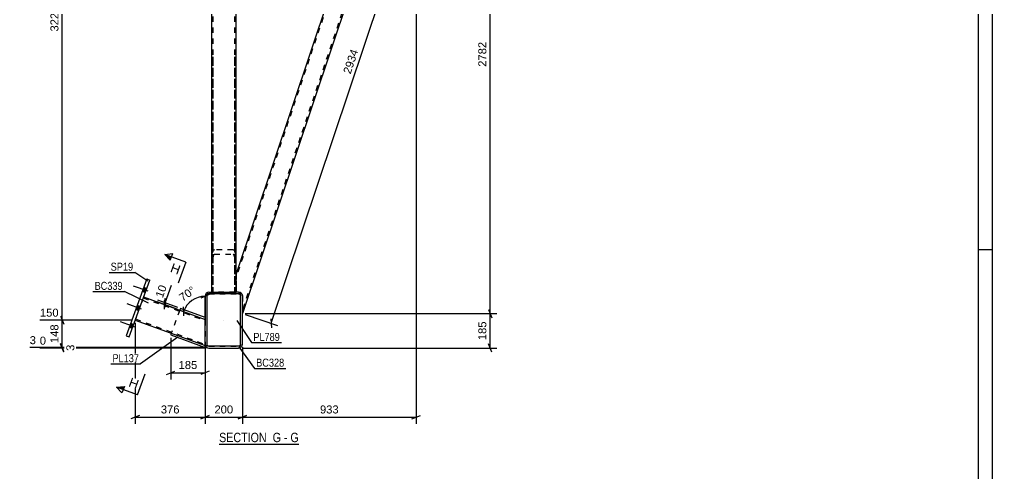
# Model space of a CAD drawing. Header units: millimetres. Extents: x -184 to 657, y -238 to 356.
# Drawn here: x 308.8 to 657.1, y -20.2 to 142.2 of the extents above; entities that cross this region are included whole.
import ezdxf

# ---------------------------------------------------------------- set-up
doc = ezdxf.new("R2010")
doc.units = ezdxf.units.MM
doc.linetypes.add('DXK_LINE_DOT2', pattern=[3.9198, 1.9599, -1.9599])
doc.linetypes.add('DXK_LINE_DOT3', pattern=[5.9187, 2.979, -0.9799, 0.9799, -0.9799])
doc.styles.add('Arial', font='ARIAL.TTF', dxfattribs={"height": 0.2})
doc.styles.add('Arial Narrow', font='ARIALN.TTF', dxfattribs={"height": 0.2})

# ---------------------------------------------------------------- blocks, each defined once
blk = doc.blocks.new('Unknown-284935071-1134')
at = {"color": 5, "linetype": 'Continuous'}
for p, q in [((657.12, -238.18), (657.12, 355.82)), ((652.12, -233.18), (652.12, 350.82)), ((657.12, 59.82), (652.12, 59.82))]:
    blk.add_line(p, q, dxfattribs=at)
blk = doc.blocks.new('Unknown-284935071-21 - 10778')
at = {"color": 6, "linetype": 'Continuous'}
blk.add_line((380.3, -9.67), (408.81, -9.67), dxfattribs=at)
at = {"color": 0, "linetype": 'Continuous'}
blk.add_wipeout([(398.41, -8.92), (398.41, -5.42), (380.3, -5.42), (380.3, -8.92)], dxfattribs=at)
at = {"color": 7, "linetype": 'Continuous', "style": 'Arial Narrow'}
blk.add_text('SECTION ', height=3.34, dxfattribs=at).set_placement((380.3, -8.92))
at = {"color": 0, "linetype": 'Continuous'}
blk.add_wipeout([(402.45, -8.92), (402.45, -5.42), (399.46, -5.42), (399.46, -8.92)], dxfattribs=at)
blk.add_wipeout([(404.77, -8.92), (404.77, -5.42), (403.5, -5.42), (403.5, -8.92)], dxfattribs=at)
at = {"color": 7, "linetype": 'Continuous', "style": 'Arial Narrow'}
blk.add_text('G', height=3.34, dxfattribs=at).set_placement((399.46, -8.92))
at = {"color": 0, "linetype": 'Continuous'}
blk.add_wipeout([(408.81, -8.92), (408.81, -5.42), (405.82, -5.42), (405.82, -8.92)], dxfattribs=at)
at = {"color": 7, "linetype": 'Continuous', "style": 'Arial Narrow'}
for s, p in [('G', (405.82, -8.92)), ('-', (403.5, -8.92))]:
    blk.add_text(s, height=3.34, dxfattribs=at).set_placement(p)
blk = doc.blocks.new('Part-284935071-10787 - 10778')
at = {"color": 7, "linetype": 'DXK_LINE_DOT2'}
for p, q in [((353.25, 43.02), (350.24, 34.75)), ((353.11, 42.64), (375.29, 34.57)), ((350.37, 35.13), (375.29, 26.05)), ((375.29, 34.99), (375.29, 34.74)), ((375.29, 34.93), (375.29, 34.99)), ((375.29, 34.74), (375.29, 34.93))]:
    blk.add_line(p, q, dxfattribs=at)
at = {"color": 2, "linetype": 'Continuous'}
for p, q in [((353.25, 43.02), (375.29, 34.99)), ((350.24, 34.75), (375.29, 25.63)), ((375.29, 25.63), (375.29, 34.74))]:
    blk.add_line(p, q, dxfattribs=at)
blk = doc.blocks.new('Part-284935071-10780 - 10778')
at = {"color": 2, "linetype": 'Continuous'}
for p, q in [((375.4, 43.9), (375.29, 43.39)), ((375.29, 43.39), (375.29, 34.74)), ((376.63, 44.73), (376.12, 44.63)), ((376.63, 44.73), (377.99, 44.73)), ((387.29, 44.73), (385.93, 44.73)), ((387.8, 44.63), (387.29, 44.73)), ((388.63, 43.39), (388.53, 43.9)), ((388.63, 26.06), (388.63, 43.39)), ((375.29, 26.06), (375.4, 25.55)), ((376.12, 24.83), (376.63, 24.73)), ((376.63, 24.73), (387.29, 24.73)), ((387.29, 24.73), (387.8, 24.83)), ((388.53, 25.55), (388.63, 26.06))]:
    blk.add_line(p, q, dxfattribs=at)
at = {"color": 7, "linetype": 'DXK_LINE_DOT2'}
for p, q in [((375.96, 43.39), (376.01, 43.65)), ((375.96, 26.06), (375.96, 43.39)), ((376.37, 44.01), (376.63, 44.06)), ((376.63, 44.06), (387.29, 44.06)), ((385.93, 44.73), (377.99, 44.73)), ((387.29, 44.06), (387.55, 44.01)), ((387.91, 43.65), (387.96, 43.39)), ((387.96, 26.06), (387.96, 43.39)), ((375.29, 34.74), (375.29, 26.06)), ((376.01, 25.81), (375.96, 26.06)), ((376.63, 25.39), (376.37, 25.44)), ((376.63, 25.39), (387.29, 25.39)), ((387.55, 25.44), (387.29, 25.39)), ((387.96, 26.06), (387.91, 25.81))]:
    blk.add_line(p, q, dxfattribs=at)
at = {"color": 7, "linetype": 'DXK_LINE_DOT3'}
blk.add_line((381.96, 34.73), (381.96, 34.73), dxfattribs=at)
at = {"color": 2, "linetype": 'Continuous'}
for centre, start, end in [((376.63, 43.39), 112.5, 157.5), ((387.29, 43.39), 22.5, 67.5), ((376.63, 26.06), 202.5, 247.5), ((387.29, 26.06), 292.5, 337.5)]:
    blk.add_arc(centre, 1.33, start, end, dxfattribs=at)
at = {"color": 7, "linetype": 'DXK_LINE_DOT2'}
for centre, start, end in [((376.63, 43.39), 112.5, 157.5), ((387.29, 43.39), 22.5, 67.5), ((376.63, 26.06), 202.5, 247.5), ((387.29, 26.06), 292.5, 337.5)]:
    blk.add_arc(centre, 0.667, start, end, dxfattribs=at)
blk = doc.blocks.new('Part-284935071-10783 - 10778')
at = {"color": 2, "linetype": 'Continuous'}
for p, q in [((377.56, 237.39), (377.56, 44.73)), ((377.99, 237.39), (385.93, 237.39)), ((386.36, 44.73), (386.36, 237.39)), ((377.99, 44.73), (385.93, 44.73))]:
    blk.add_line(p, q, dxfattribs=at)
at = {"color": 7, "linetype": 'DXK_LINE_DOT2'}
for p, q in [((377.56, 237.39), (377.99, 237.39)), ((378.09, 237.39), (378.09, 44.73)), ((386.36, 237.39), (385.7, 237.39)), ((385.79, 237.39), (385.83, 237.39)), ((385.83, 237.39), (385.83, 44.73)), ((377.99, 44.73), (377.56, 44.73)), ((377.87, 44.73), (377.99, 44.73)), ((385.79, 44.73), (385.83, 44.73)), ((385.93, 44.73), (386.36, 44.73))]:
    blk.add_line(p, q, dxfattribs=at)
blk = doc.blocks.new('Part-284935071-10798 - 10778')
at = {"color": 2, "linetype": 'Continuous'}
for p, q in [((354.44, 49.43), (347.03, 29.07)), ((348.04, 28.7), (355.45, 49.06)), ((354.44, 49.43), (355.45, 49.06)), ((347.03, 29.07), (348.04, 28.7))]:
    blk.add_line(p, q, dxfattribs=at)
blk = doc.blocks.new('Part-284935071-10802 - 10778')
at = {"color": 7, "linetype": 'DXK_LINE_DOT2'}
for p, q in [((377.56, 128.86), (377.56, 44.73)), ((378.09, 128.86), (378.09, 44.73)), ((385.83, 128.86), (385.83, 44.73)), ((386.36, 44.73), (386.36, 128.86)), ((378.63, 59.91), (378.22, 59.67)), ((385.29, 59.91), (378.63, 59.91)), ((385.67, 59.69), (385.29, 59.91)), ((385.7, 59.67), (385.67, 59.69)), ((377.64, 57.97), (377.56, 56.76)), ((378.09, 56.76), (378.14, 57.36)), ((378.42, 58.21), (378.63, 58.33)), ((378.63, 58.33), (385.29, 58.33)), ((385.29, 58.33), (385.5, 58.21)), ((385.79, 57.36), (385.83, 56.76)), ((386.36, 56.76), (386.28, 57.97)), ((377.56, 44.73), (386.36, 44.73))]:
    blk.add_line(p, q, dxfattribs=at)
for centre, radius, start, end in [((381.31, 57.67), 3.68, 147.1245, 175.4089), ((382.61, 57.67), 3.68, 4.5911, 32.8755), ((379.97, 57.22), 1.84, 147.1245, 175.4089), ((383.95, 57.22), 1.84, 4.5911, 32.8755)]:
    blk.add_arc(centre, radius, start, end, dxfattribs=at)
blk = doc.blocks.new('Part-284935071-10804 - 10778')
at = {"color": 2, "linetype": 'Continuous'}
for p, q in [((366.43, 38.92), (366.2, 38.3)), ((375.29, 35.7), (366.43, 38.92)), ((363.19, 30.03), (362.97, 29.4)), ((362.97, 29.4), (375.29, 24.91)), ((375.29, 24.91), (375.29, 25.63))]:
    blk.add_line(p, q, dxfattribs=at)
at = {"color": 7, "linetype": 'DXK_LINE_DOT2'}
for p, q in [((366.2, 38.3), (363.19, 30.03)), ((375.29, 25.63), (375.29, 35.7))]:
    blk.add_line(p, q, dxfattribs=at)
blk = doc.blocks.new('Part-284935071-10826 - 10778')
at = {"color": 2, "linetype": 'Continuous'}
for p, q in [((444.55, 224.78), (386.36, 51.24)), ((444.55, 224.78), (450.82, 222.5)), ((450.82, 222.5), (388.63, 37.03)), ((386.36, 48.72), (386.36, 44.73))]:
    blk.add_line(p, q, dxfattribs=at)
at = {"color": 7, "linetype": 'DXK_LINE_DOT2'}
for p, q in [((444.93, 224.65), (386.36, 49.98)), ((444.77, 224.7), (444.55, 224.78)), ((450.44, 222.64), (388.63, 38.29)), ((386.36, 51.24), (386.36, 48.72)), ((387.29, 44.73), (386.36, 44.73)), ((387.8, 44.63), (387.29, 44.73)), ((387.29, 44.73), (387.8, 44.63)), ((387.8, 44.63), (387.29, 44.73)), ((387.29, 44.73), (387.8, 44.63)), ((388.63, 43.39), (388.53, 43.9)), ((388.53, 43.9), (388.63, 43.39)), ((388.63, 43.39), (388.53, 43.9)), ((388.53, 43.9), (388.63, 43.39)), ((388.63, 43.39), (388.63, 37.03))]:
    blk.add_line(p, q, dxfattribs=at)
blk.add_arc((387.29, 43.39), 1.33, 22.5, 67.5, dxfattribs=at)
blk.add_arc((387.29, 43.39), 1.33, 22.5, 67.5, dxfattribs=at)
blk.add_arc((387.29, 43.39), 1.33, 22.5, 67.5, dxfattribs=at)
blk.add_arc((387.29, 43.39), 1.33, 22.5, 67.5, dxfattribs=at)
blk = doc.blocks.new('Part-284935071-10837 - 10778')
at = {"color": 2, "linetype": 'Continuous'}
for p, q in [((375.96, 25.39), (375.96, 44.06)), ((387.96, 44.06), (375.96, 44.06)), ((387.96, 25.39), (387.96, 44.06)), ((387.96, 25.39), (375.96, 25.39))]:
    blk.add_line(p, q, dxfattribs=at)
blk = doc.blocks.new('Bolt-284935071-10858 - 10778')
at = {"linetype": 'Continuous'}
for points in [[(353.83, 44.62), (354.33, 45.99), (353.33, 46.36), (352.83, 44.98)], [(353.83, 44.62), (354.33, 45.99), (353.33, 46.36), (352.83, 44.98)], [(353.83, 44.62), (354.33, 45.99), (353.33, 46.36), (352.83, 44.98)], [(351.49, 38.2), (351.99, 39.57), (350.99, 39.94), (350.49, 38.56)], [(351.49, 38.2), (351.99, 39.57), (350.99, 39.94), (350.49, 38.56)], [(349.15, 31.77), (349.65, 33.15), (348.65, 33.52), (348.15, 32.14)], [(349.15, 31.77), (349.65, 33.15), (348.65, 33.52), (348.15, 32.14)], [(349.15, 31.77), (349.65, 33.15), (348.65, 33.52), (348.15, 32.14)]]:
    blk.add_hatch(color=1, dxfattribs=at).paths.add_polyline_path(points)
at = {"color": 1, "linetype": 'Continuous'}
for p, q in [((354.89, 45.01), (349.69, 46.9)), ((354.89, 45.01), (349.69, 46.9)), ((354.89, 45.01), (349.69, 46.9)), ((354.33, 45.99), (353.33, 46.36)), ((354.33, 45.99), (353.33, 46.36)), ((354.33, 45.99), (353.33, 46.36)), ((353.83, 44.62), (352.83, 44.98)), ((353.83, 44.62), (352.83, 44.98)), ((353.83, 44.62), (352.83, 44.98)), ((352.56, 38.59), (347.36, 40.48)), ((352.56, 38.59), (347.36, 40.48)), ((351.49, 38.2), (350.49, 38.56)), ((351.49, 38.2), (350.49, 38.56)), ((351.99, 39.57), (350.99, 39.94)), ((351.99, 39.57), (350.99, 39.94)), ((350.22, 32.17), (345.02, 34.06)), ((350.22, 32.17), (345.02, 34.06)), ((350.22, 32.17), (345.02, 34.06)), ((349.15, 31.77), (348.15, 32.14)), ((349.15, 31.77), (348.15, 32.14)), ((349.15, 31.77), (348.15, 32.14)), ((349.65, 33.15), (348.65, 33.52)), ((349.65, 33.15), (348.65, 33.52)), ((349.65, 33.15), (348.65, 33.52))]:
    blk.add_line(p, q, dxfattribs=at)
blk = doc.blocks.new('StraightDimension-284935071-11420 - 10778')
at = {"color": 7, "linetype": 'Continuous'}
for p, q in [((477.88, 221), (476.68, 224)), ((451.82, 222.5), (479.68, 222.5)), ((477.28, 37.03), (477.28, 222.5)), ((476.68, 38.53), (477.88, 35.53)), ((389.63, 37.03), (479.68, 37.03))]:
    blk.add_line(p, q, dxfattribs=at)
at = {"color": 0}
blk.add_wipeout([(476.53, 134.81), (472.33, 134.81), (472.33, 124.72), (476.53, 124.72)], dxfattribs=at)
at = {"color": 3, "style": 'Arial'}
blk.add_text('2782', height=2.865, rotation=90.0002, dxfattribs=at).set_placement((475.93, 125.32))
blk = doc.blocks.new('StraightDimension-284935071-11395 - 10778')
at = {"color": 7, "linetype": 'Continuous'}
for p, q in [((365.49, 39.27), (358.3, 41.89)), ((360.8, 38.67), (360.7, 41.9)), ((360.92, 42.53), (361.02, 39.3)), ((365.27, 38.64), (358.07, 41.26)), ((360.75, 40.29), (360.97, 40.91))]:
    blk.add_line(p, q, dxfattribs=at)
at = {"color": 0}
blk.add_wipeout([(362.38, 46.97), (358.43, 48.4), (356.5, 43.1), (360.45, 41.66)], dxfattribs=at)
at = {"color": 7, "linetype": 'Continuous'}
blk.add_line((360.97, 40.91), (363.26, 47.2), dxfattribs=at)
blk.add_line((360.97, 40.91), (363.26, 47.2), dxfattribs=at)
at = {"color": 3, "style": 'Arial'}
blk.add_text('10', height=2.865, rotation=69.9983, dxfattribs=at).set_placement((360.09, 42.43))
blk = doc.blocks.new('StraightDimension-284935071-11421 - 10778')
at = {"color": 7, "linetype": 'Continuous'}
for p, q in [((476.68, 38.53), (477.88, 35.53)), ((389.63, 37.03), (479.68, 37.03)), ((477.28, 24.73), (477.28, 37.03)), ((388.7, 24.73), (479.68, 24.73)), ((477.88, 23.23), (476.68, 26.23))]:
    blk.add_line(p, q, dxfattribs=at)
at = {"color": 0}
blk.add_wipeout([(476.53, 34.81), (472.33, 34.81), (472.33, 26.94), (476.53, 26.94)], dxfattribs=at)
at = {"color": 3, "style": 'Arial'}
blk.add_text('185', height=2.865, rotation=90.0002, dxfattribs=at).set_placement((475.93, 27.54))
blk = doc.blocks.new('StraightDimension-284935071-11971 - 10778')
at = {"color": 7, "linetype": 'Continuous'}
for p, q in [((450.82, 221.5), (450.82, -2.42)), ((388.63, 25.06), (388.63, -2.42)), ((390.13, 0.58), (387.13, -0.62)), ((449.32, -0.62), (452.32, 0.58)), ((388.63, -0.02), (450.82, -0.02))]:
    blk.add_line(p, q, dxfattribs=at)
at = {"color": 0}
blk.add_wipeout([(423.66, 0.73), (423.66, 4.93), (415.79, 4.93), (415.79, 0.73)], dxfattribs=at)
at = {"color": 3, "style": 'Arial'}
blk.add_text('933', height=2.865, dxfattribs=at).set_placement((416.39, 1.33))
blk = doc.blocks.new('StraightDimension-284935071-11945 - 10778')
at = {"color": 7, "linetype": 'Continuous'}
for p, q in [((451.77, 222.18), (463.4, 218.28)), ((461.22, 217.43), (461.03, 220.66)), ((398.93, 33.57), (461.12, 219.05)), ((389.58, 36.71), (401.21, 32.81)), ((398.84, 35.19), (399.02, 31.96))]:
    blk.add_line(p, q, dxfattribs=at)
at = {"color": 0}
blk.add_wipeout([(430.92, 131.33), (426.94, 132.67), (423.73, 123.1), (427.71, 121.76)], dxfattribs=at)
at = {"color": 3, "style": 'Arial'}
blk.add_text('2934', height=2.865, rotation=71.465, dxfattribs=at).set_placement((427.33, 122.52))
blk = doc.blocks.new('StraightDimension-284935071-11972 - 10778')
at = {"color": 7, "linetype": 'Continuous'}
for p, q in [((375.29, 25.14), (375.29, -2.42)), ((388.63, 25.06), (388.63, -2.42)), ((376.79, 0.58), (373.79, -0.62)), ((387.13, -0.62), (390.13, 0.58)), ((375.29, -0.02), (388.63, -0.02))]:
    blk.add_line(p, q, dxfattribs=at)
at = {"color": 0}
blk.add_wipeout([(385.9, 0.73), (385.9, 4.93), (378.03, 4.93), (378.03, 0.73)], dxfattribs=at)
at = {"color": 3, "style": 'Arial'}
blk.add_text('200', height=2.865, dxfattribs=at).set_placement((378.63, 1.33))
blk = doc.blocks.new('StraightDimension-284935071-11973 - 10778')
at = {"color": 7, "linetype": 'Continuous'}
for p, q in [((350.24, 33.75), (350.24, -2.42)), ((375.29, 25.14), (375.29, -2.42)), ((351.74, 0.58), (348.74, -0.62)), ((373.79, -0.62), (376.79, 0.58)), ((350.24, -0.02), (375.29, -0.02))]:
    blk.add_line(p, q, dxfattribs=at)
at = {"color": 0}
blk.add_wipeout([(366.7, 0.73), (366.7, 4.93), (358.83, 4.93), (358.83, 0.73)], dxfattribs=at)
at = {"color": 3, "style": 'Arial'}
blk.add_text('376', height=2.865, dxfattribs=at).set_placement((359.43, 1.33))
blk = doc.blocks.new('StraightDimension-284935071-12032 - 10778')
at = {"color": 7, "linetype": 'Continuous'}
for p, q in [((362.97, 28.4), (362.97, 13.48)), ((375.29, 23.73), (375.29, 13.48)), ((361.47, 15.28), (364.47, 16.48)), ((362.97, 15.88), (375.29, 15.88)), ((376.79, 16.48), (373.79, 15.28))]:
    blk.add_line(p, q, dxfattribs=at)
at = {"color": 0}
blk.add_wipeout([(373.07, 16.63), (373.07, 20.83), (365.19, 20.83), (365.19, 16.63)], dxfattribs=at)
at = {"color": 3, "style": 'Arial'}
blk.add_text('185', height=2.865, dxfattribs=at).set_placement((365.79, 17.23))
blk = doc.blocks.new('AngleDimension-284935071-12046 - 10778')
at = {"color": 7, "linetype": 'Continuous'}
for p, q in [((376.79, 43.82), (373.79, 42.62)), ((375.29, 35.99), (375.29, 43.22)), ((375.29, 43.22), (375.29, 34.99)), ((367.62, 36.19), (367.52, 39.42)), ((367.57, 37.81), (375.29, 34.99))]:
    blk.add_line(p, q, dxfattribs=at)
blk.add_arc((375.29, 34.99), 8.22, 90, 160, dxfattribs=at)
at = {"color": 0}
blk.add_wipeout([(373.03, 44.55), (370.62, 47.99), (364.68, 43.83), (367.09, 40.39)], dxfattribs=at)
at = {"color": 3, "style": 'Arial'}
blk.add_text('70°', height=2.865, rotation=35.002, dxfattribs=at).set_placement((367.24, 41.23))
blk = doc.blocks.new('StraightDimension-284935071-15100 - 10778')
at = {"color": 7, "linetype": 'Continuous'}
for p, q in [((324.73, 248.49), (323.53, 251.49)), ((374.29, 249.99), (309.43, 249.99)), ((324.13, 34.75), (324.13, 249.99)), ((323.53, 36.25), (324.73, 33.25)), ((349.24, 34.75), (316.16, 34.75))]:
    blk.add_line(p, q, dxfattribs=at)
at = {"color": 0, "linetype": 'Continuous'}
blk.add_wipeout([(318.93, 250.59), (318.93, 254.79), (308.83, 254.79), (308.83, 250.59)], dxfattribs=at)
at = {"color": 0}
blk.add_wipeout([(323.38, 147.42), (319.18, 147.42), (319.18, 137.32), (323.38, 137.32)], dxfattribs=at)
at = {"color": 3, "linetype": 'Continuous', "style": 'Arial'}
blk.add_text('3379', height=2.865, dxfattribs=at).set_placement((309.43, 251.19))
at = {"color": 3, "style": 'Arial'}
blk.add_text('3229', height=2.865, rotation=90.0002, dxfattribs=at).set_placement((322.78, 137.92))
blk = doc.blocks.new('StraightDimension-284935071-15101 - 10778')
at = {"color": 7, "linetype": 'Continuous'}
for p, q in [((323.53, 36.25), (324.73, 33.25)), ((349.24, 34.75), (316.16, 34.75)), ((324.13, 24.91), (324.13, 34.75)), ((374.29, 24.91), (312.5, 24.91)), ((324.73, 23.41), (323.53, 26.41))]:
    blk.add_line(p, q, dxfattribs=at)
at = {"color": 0}
blk.add_wipeout([(323.38, 33.77), (319.18, 33.77), (319.18, 25.9), (323.38, 25.9)], dxfattribs=at)
at = {"color": 3, "style": 'Arial'}
blk.add_text('148', height=2.865, rotation=90.0002, dxfattribs=at).set_placement((322.78, 26.5))
at = {"color": 0, "linetype": 'Continuous'}
blk.add_wipeout([(323.43, 35.35), (323.43, 39.55), (315.56, 39.55), (315.56, 35.35)], dxfattribs=at)
at = {"color": 3, "linetype": 'Continuous', "style": 'Arial'}
blk.add_text('150', height=2.865, dxfattribs=at).set_placement((316.16, 35.95))
blk = doc.blocks.new('StraightDimension-284935071-15102 - 10778')
at = {"color": 7, "linetype": 'Continuous'}
for p, q in [((374.29, 24.91), (312.5, 24.91)), ((375.63, 24.73), (316.1, 24.73)), ((323.53, 26.41), (324.73, 23.41)), ((324.73, 23.23), (323.53, 26.23)), ((324.13, 24.73), (324.13, 24.91))]:
    blk.add_line(p, q, dxfattribs=at)
at = {"color": 0, "linetype": 'Continuous'}
blk.add_wipeout([(315.33, 25.51), (315.33, 29.71), (311.9, 29.71), (311.9, 25.51)], dxfattribs=at)
at = {"color": 0}
blk.add_wipeout([(329.08, 26.53), (324.88, 26.53), (324.88, 23.11), (329.08, 23.11)], dxfattribs=at)
at = {"color": 3, "style": 'Arial'}
blk.add_text('3', height=2.87, rotation=90.0002, dxfattribs=at).set_placement((328.48, 23.71))
at = {"color": 0, "linetype": 'Continuous'}
blk.add_wipeout([(318.93, 25.33), (318.93, 29.53), (315.5, 29.53), (315.5, 25.33)], dxfattribs=at)
at = {"color": 3, "linetype": 'Continuous', "style": 'Arial'}
for s, p in [('3', (312.5, 26.11)), ('0', (316.1, 25.93))]:
    blk.add_text(s, height=2.87, dxfattribs=at).set_placement(p)
blk = doc.blocks.new('SectionMark-284935071-12282 - 10778')
at = {"color": 6, "linetype": 'Continuous'}
for p, q in [((360.91, 58.23), (363.69, 58.55)), ((345.53, 8.66), (343.61, 10.69))]:
    blk.add_line(p, q, dxfattribs=at)
at = {"color": 0, "linetype": 'Continuous'}
for points in [[(365.69, 50.9), (366.89, 54.19), (363.72, 55.35), (362.53, 52.06)], [(350.79, 9.94), (351.98, 13.23), (348.82, 14.39), (347.62, 11.1)]]:
    blk.add_wipeout(points, dxfattribs=at)
at = {"linetype": 'Continuous'}
for points in [[(363.26, 57.38), (362.83, 56.2), (360.91, 58.23)], [(346.39, 11.01), (345.96, 9.84), (343.61, 10.69)]]:
    blk.add_hatch(color=6, dxfattribs=at).paths.add_polyline_path(points)
at = {"color": 6, "linetype": 'Continuous'}
for p, q in [((368.43, 55.5), (360.91, 58.23)), ((360.91, 58.23), (362.83, 56.2)), ((362.83, 56.2), (363.69, 58.55)), ((368.43, 55.5), (365.69, 47.98)), ((351.13, 7.96), (353.86, 15.47)), ((343.61, 10.69), (346.39, 11.01)), ((351.13, 7.96), (343.61, 10.69)), ((346.39, 11.01), (345.53, 8.66))]:
    blk.add_line(p, q, dxfattribs=at)
at = {"color": 3, "linetype": 'Continuous', "style": 'Arial'}
for p in [(362.53, 52.06), (347.62, 11.1)]:
    blk.add_text('H', height=3.34, rotation=-20.002, dxfattribs=at).set_placement(p)
blk = doc.blocks.new('Mark-284935071-11351 - 10778')
at = {"color": 0}
blk.add_wipeout([(345.77, 45.54), (345.77, 48.54), (335.72, 48.54), (335.72, 45.54)], dxfattribs=at)
blk.add_wipeout([(345.77, 45.54), (345.77, 48.54), (335.72, 48.54), (335.72, 45.54)], dxfattribs=at)
at = {"color": 30, "linetype": 'Continuous'}
for p in [(335.12, 44.94), (355.01, 40.77)]:
    blk.add_line(p, (346.37, 44.94), dxfattribs=at)
at = {"color": 3, "style": 'Arial Narrow'}
blk.add_text('BC339', height=2.863, dxfattribs=at).set_placement((335.72, 45.54))
blk = doc.blocks.new('Mark-284935071-11354 - 10778')
at = {"color": 0}
blk.add_wipeout([(351.61, 19.67), (351.61, 22.67), (342.11, 22.67), (342.11, 19.67)], dxfattribs=at)
blk.add_wipeout([(351.61, 19.67), (351.61, 22.67), (342.11, 22.67), (342.11, 19.67)], dxfattribs=at)
at = {"color": 30, "linetype": 'Continuous'}
for p in [(365.47, 28.6), (341.51, 19.07)]:
    blk.add_line(p, (352.21, 19.07), dxfattribs=at)
at = {"color": 3, "style": 'Arial Narrow'}
blk.add_text('PL137', height=2.863, dxfattribs=at).set_placement((342.11, 19.67))
blk = doc.blocks.new('Mark-284935071-11359 - 10778')
at = {"color": 0}
blk.add_wipeout([(349.52, 52.39), (349.52, 55.39), (341.48, 55.39), (341.48, 52.39)], dxfattribs=at)
blk.add_wipeout([(349.52, 52.39), (349.52, 55.39), (341.48, 55.39), (341.48, 52.39)], dxfattribs=at)
at = {"color": 30, "linetype": 'Continuous'}
for p in [(340.88, 51.79), (354.8, 48.63)]:
    blk.add_line(p, (350.12, 51.79), dxfattribs=at)
at = {"color": 3, "style": 'Arial Narrow'}
blk.add_text('SP19', height=2.863, dxfattribs=at).set_placement((341.48, 52.39))
blk = doc.blocks.new('Mark-284935071-11363 - 10778')
at = {"color": 0}
blk.add_wipeout([(403.61, 18.07), (403.61, 21.07), (393.56, 21.07), (393.56, 18.07)], dxfattribs=at)
blk.add_wipeout([(403.61, 18.07), (403.61, 21.07), (393.56, 21.07), (393.56, 18.07)], dxfattribs=at)
at = {"color": 30, "linetype": 'Continuous'}
for p, q in [((387.32, 25.12), (392.96, 17.47)), ((392.96, 17.47), (404.21, 17.47))]:
    blk.add_line(p, q, dxfattribs=at)
at = {"color": 3, "style": 'Arial Narrow'}
blk.add_text('BC328', height=2.863, dxfattribs=at).set_placement((393.56, 18.07))
blk = doc.blocks.new('Mark-284935071-11366 - 10778')
at = {"color": 0}
blk.add_wipeout([(402.04, 27.26), (402.04, 30.26), (392.53, 30.26), (392.53, 27.26)], dxfattribs=at)
blk.add_wipeout([(402.04, 27.26), (402.04, 30.26), (392.53, 30.26), (392.53, 27.26)], dxfattribs=at)
at = {"color": 30, "linetype": 'Continuous'}
for p, q in [((386.69, 34.57), (391.93, 26.66)), ((391.93, 26.66), (402.64, 26.66))]:
    blk.add_line(p, q, dxfattribs=at)
at = {"color": 3, "style": 'Arial Narrow'}
blk.add_text('PL789', height=2.863, dxfattribs=at).set_placement((392.53, 27.26))

msp = doc.modelspace()

# ---------------------------------------------------------------- block references
for name in ['Unknown-284935071-1134', 'Part-284935071-10783 - 10778', 'Part-284935071-10826 - 10778', 'Part-284935071-10802 - 10778', 'Part-284935071-10798 - 10778', 'Bolt-284935071-10858 - 10778', 'Part-284935071-10787 - 10778', 'Part-284935071-10780 - 10778', 'Part-284935071-10837 - 10778', 'Part-284935071-10804 - 10778']:
    msp.add_blockref(name, (0, 0))

# ---------------------------------------------------------------- next in the draw order: block references
for name in ['StraightDimension-284935071-11420 - 10778', 'StraightDimension-284935071-11395 - 10778', 'Unknown-284935071-21 - 10778']:
    msp.add_blockref(name, (0, 0))

# ---------------------------------------------------------------- next in the draw order: block references
msp.add_blockref('StraightDimension-284935071-11421 - 10778', (0, 0))

# ---------------------------------------------------------------- next in the draw order: block references
msp.add_blockref('StraightDimension-284935071-11971 - 10778', (0, 0))

# ---------------------------------------------------------------- next in the draw order: block references
for name in ['StraightDimension-284935071-11945 - 10778', 'StraightDimension-284935071-11972 - 10778']:
    msp.add_blockref(name, (0, 0))

# ---------------------------------------------------------------- next in the draw order: block references
for name in ['StraightDimension-284935071-11973 - 10778', 'Mark-284935071-11363 - 10778']:
    msp.add_blockref(name, (0, 0))

# ---------------------------------------------------------------- next in the draw order: block references
for name in ['AngleDimension-284935071-12046 - 10778', 'Mark-284935071-11366 - 10778', 'StraightDimension-284935071-12032 - 10778']:
    msp.add_blockref(name, (0, 0))

# ---------------------------------------------------------------- next in the draw order: block references
msp.add_blockref('StraightDimension-284935071-15100 - 10778', (0, 0))

# ---------------------------------------------------------------- next in the draw order: block references
msp.add_blockref('StraightDimension-284935071-15101 - 10778', (0, 0))

# ---------------------------------------------------------------- next in the draw order: block references
msp.add_blockref('StraightDimension-284935071-15102 - 10778', (0, 0))

# ---------------------------------------------------------------- next in the draw order: block references
msp.add_blockref('SectionMark-284935071-12282 - 10778', (0, 0))

# ---------------------------------------------------------------- next in the draw order: block references
for name in ['Mark-284935071-11351 - 10778', 'Mark-284935071-11354 - 10778']:
    msp.add_blockref(name, (0, 0))

# ---------------------------------------------------------------- next in the draw order: block references
msp.add_blockref('Mark-284935071-11359 - 10778', (0, 0))

doc.saveas('drawing.dxf')
